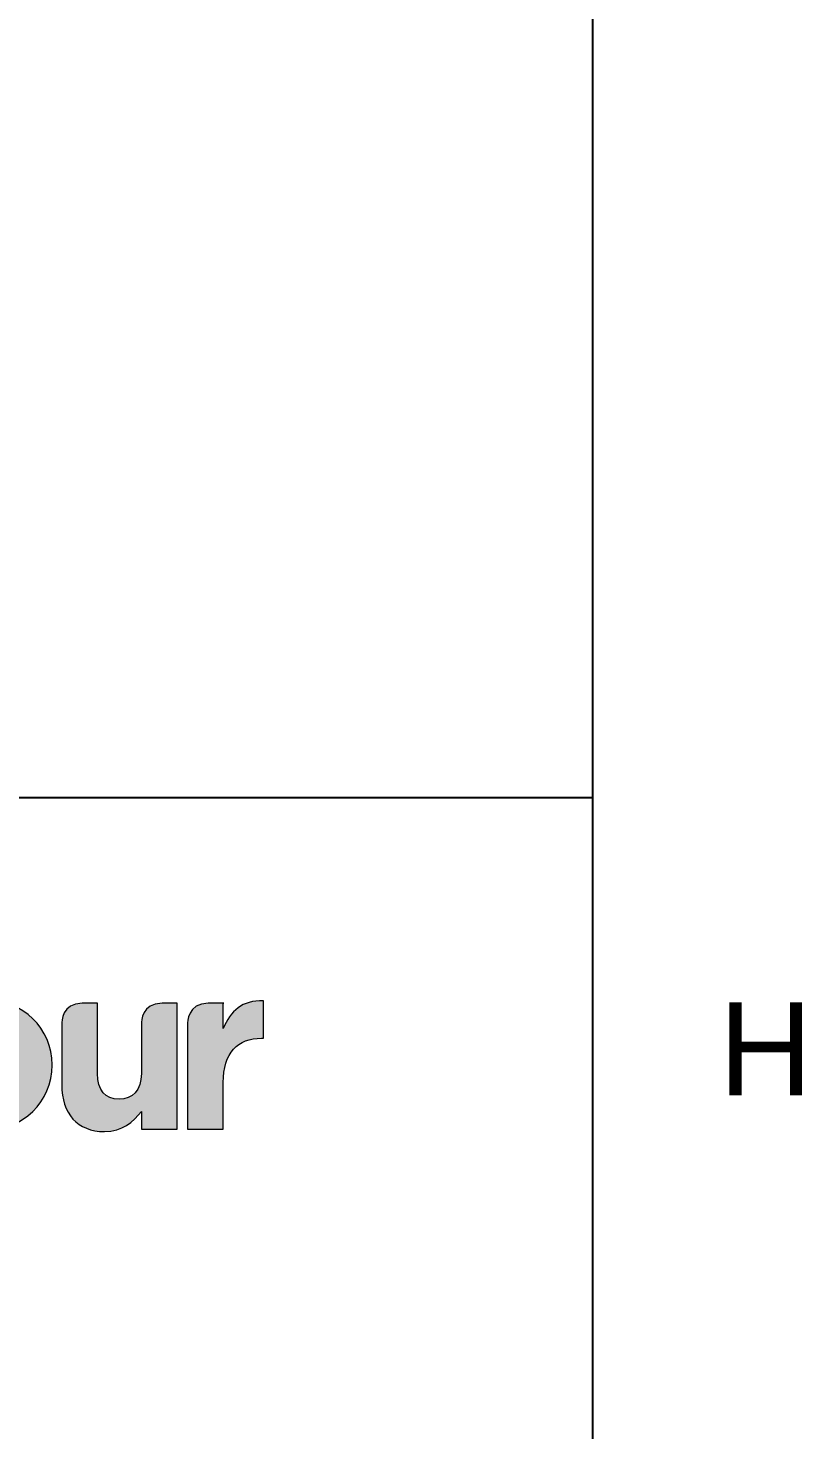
# Paper-space layout 'duct' of a CAD drawing. Header units: metres, sheet in millimetres. Extents: x -9 to 824, y -9 to 577.
# Drawn here: x 800.27 to 821.08, y 25 to 62.67 of the extents above; entities that cross this region are included whole.
import ezdxf
from ezdxf.enums import TextEntityAlignment as Align

# ---------------------------------------------------------------- set-up
doc = ezdxf.new("R2010")
doc.units = ezdxf.units.M
doc.layers.get('0').update_dxf_attribs({"color": 6})
doc.layers.add('Notes', color=7, linetype='Continuous')
doc.styles.add('ARIAL', font='arial.ttf', dxfattribs={"height": 2})

# ---------------------------------------------------------------- blocks, each defined once
blk = doc.blocks.new('EE_LOGO')
h = blk.add_hatch(color=256)
edge = h.paths.add_edge_path(flags=16)
edge.add_spline(control_points=[(19.518, 2.158), (19.518, 2.657), (19.157, 3.092), (18.627, 3.092), (18.078, 3.092), (17.749, 2.669), (17.749, 2.171), (17.749, 2.171), (17.749, 2.158), (17.749, 2.158), (17.749, 1.659), (18.109, 1.223), (18.64, 1.223), (19.189, 1.223), (19.518, 1.646), (19.518, 2.145), (19.518, 2.145), (19.518, 2.158), (19.518, 2.158)], knot_values=[0, 0, 0, 0, 1, 1, 1, 2, 2, 2, 3, 3, 3, 4, 4, 4, 5, 5, 5, 6, 6, 6, 6], degree=3, periodic=0)
edge = h.paths.add_edge_path()
edge.add_spline(control_points=[(18.627, 0.396), (17.579, 0.396), (16.802, 1.173), (16.802, 2.145), (16.802, 2.145), (16.802, 2.158), (16.802, 2.158), (16.802, 3.13), (17.585, 3.92), (18.64, 3.92), (19.688, 3.92), (20.465, 3.143), (20.465, 2.171), (20.465, 2.171), (20.465, 2.158), (20.465, 2.158), (20.465, 1.185), (19.682, 0.396), (18.627, 0.396)], knot_values=[0, 0, 0, 0, 1, 1, 1, 2, 2, 2, 3, 3, 3, 4, 4, 4, 5, 5, 5, 6, 6, 6, 6], degree=3, periodic=0)
h = blk.add_hatch(color=256)
edge = h.paths.add_edge_path()
edge.add_spline(control_points=[(22.864, 0.44), (22.864, 0.44), (22.864, 0.92), (22.864, 0.92), (22.643, 0.636), (22.359, 0.377), (21.872, 0.377), (21.146, 0.377), (20.723, 0.857), (20.723, 1.633), (20.723, 1.633), (20.723, 3.221), (20.723, 3.269), (20.723, 3.317), (20.719, 3.825), (21.276, 3.825), (21.683, 3.825), (21.683, 3.825), (21.683, 3.825), (21.683, 3.825), (21.683, 1.937), (21.683, 1.937), (21.683, 1.482), (21.898, 1.248), (22.264, 1.248), (22.63, 1.248), (22.864, 1.482), (22.864, 1.937), (22.864, 1.937), (22.864, 3.204), (22.864, 3.27), (22.864, 3.338), (22.87, 3.825), (23.421, 3.825), (23.824, 3.825), (23.824, 3.825), (23.824, 3.825), (23.824, 3.825), (23.824, 0.44), (23.824, 0.44), (23.824, 0.44), (22.864, 0.44), (22.864, 0.44)], knot_values=[0, 0, 0, 0, 1, 1, 1, 2, 2, 2, 3, 3, 3, 4, 4, 4, 5, 5, 5, 6, 6, 6, 7, 7, 7, 8, 8, 8, 9, 9, 9, 10, 10, 10, 11, 11, 11, 12, 12, 12, 13, 13, 13, 14, 14, 14, 14], degree=3, periodic=0)
h = blk.add_hatch(color=256)
edge = h.paths.add_edge_path()
edge.add_spline(control_points=[(26.094, 2.884), (25.456, 2.884), (25.065, 2.499), (25.065, 1.691), (25.065, 1.691), (25.065, 0.441), (25.065, 0.441), (25.065, 0.441), (24.105, 0.441), (24.105, 0.441), (24.105, 0.441), (24.105, 3.238), (24.105, 3.269), (24.105, 3.3), (24.103, 3.825), (24.662, 3.825), (25.221, 3.825), (25.065, 3.825), (25.065, 3.825), (25.065, 3.825), (25.065, 3.143), (25.065, 3.143), (25.261, 3.611), (25.576, 3.914), (26.144, 3.889), (26.144, 3.889), (26.144, 2.884), (26.144, 2.884), (26.144, 2.884), (26.094, 2.884), (26.094, 2.884)], knot_values=[0, 0, 0, 0, 1, 1, 1, 2, 2, 2, 3, 3, 3, 4, 4, 4, 5, 5, 5, 6, 6, 6, 7, 7, 7, 8, 8, 8, 9, 9, 9, 10, 10, 10, 10], degree=3, periodic=0)
at = {"lineweight": 0}
for points, knots in [([(18.627, 0.396), (17.579, 0.396), (16.802, 1.173), (16.802, 2.145), (16.802, 2.145), (16.802, 2.158), (16.802, 2.158), (16.802, 3.13), (17.585, 3.92), (18.64, 3.92), (19.688, 3.92), (20.465, 3.143), (20.465, 2.171), (20.465, 2.171), (20.465, 2.158), (20.465, 2.158), (20.465, 1.185), (19.682, 0.396), (18.627, 0.396)], [0, 0, 0, 0, 1, 1, 1, 2, 2, 2, 3, 3, 3, 4, 4, 4, 5, 5, 5, 6, 6, 6, 6]), ([(22.864, 0.44), (22.864, 0.44), (22.864, 0.92), (22.864, 0.92), (22.643, 0.636), (22.359, 0.377), (21.872, 0.377), (21.146, 0.377), (20.723, 0.857), (20.723, 1.633), (20.723, 1.633), (20.723, 3.221), (20.723, 3.269), (20.723, 3.317), (20.719, 3.825), (21.276, 3.825), (21.683, 3.825), (21.683, 3.825), (21.683, 3.825), (21.683, 3.825), (21.683, 1.937), (21.683, 1.937), (21.683, 1.482), (21.898, 1.248), (22.264, 1.248), (22.63, 1.248), (22.864, 1.482), (22.864, 1.937), (22.864, 1.937), (22.864, 3.204), (22.864, 3.27), (22.864, 3.338), (22.87, 3.825), (23.421, 3.825), (23.824, 3.825), (23.824, 3.825), (23.824, 3.825), (23.824, 3.825), (23.824, 0.44), (23.824, 0.44), (23.824, 0.44), (22.864, 0.44), (22.864, 0.44)], [0, 0, 0, 0, 1, 1, 1, 2, 2, 2, 3, 3, 3, 4, 4, 4, 5, 5, 5, 6, 6, 6, 7, 7, 7, 8, 8, 8, 9, 9, 9, 10, 10, 10, 11, 11, 11, 12, 12, 12, 13, 13, 13, 14, 14, 14, 14]), ([(26.094, 2.884), (25.456, 2.884), (25.065, 2.499), (25.065, 1.691), (25.065, 1.691), (25.065, 0.441), (25.065, 0.441), (25.065, 0.441), (24.105, 0.441), (24.105, 0.441), (24.105, 0.441), (24.105, 3.238), (24.105, 3.269), (24.105, 3.3), (24.103, 3.825), (24.662, 3.825), (25.221, 3.825), (25.065, 3.825), (25.065, 3.825), (25.065, 3.825), (25.065, 3.143), (25.065, 3.143), (25.261, 3.611), (25.576, 3.914), (26.144, 3.889), (26.144, 3.889), (26.144, 2.884), (26.144, 2.884), (26.144, 2.884), (26.094, 2.884), (26.094, 2.884)], [0, 0, 0, 0, 1, 1, 1, 2, 2, 2, 3, 3, 3, 4, 4, 4, 5, 5, 5, 6, 6, 6, 7, 7, 7, 8, 8, 8, 9, 9, 9, 10, 10, 10, 10])]:
    blk.add_open_spline(points, degree=3, knots=knots, dxfattribs=at)
blk = doc.blocks.new('A1_FRAME_TITLE')
at = {"layer": 'Notes'}
blk.add_line((824.367, 5.973), (824.367, 574.394), dxfattribs=at)
at = {"layer": 'Notes', "flags": 128}
blk.add_lwpolyline([(9, 47.973), (824.367, 47.973)], dxfattribs=at)
at = {"layer": 'Notes', "color": 5}
blk.add_blockref('EE_LOGO', (789.367, 38.618), dxfattribs=at)
at = {"layer": 'Notes', "style": 'ARIAL'}
blk.add_text('H', height=2.5, dxfattribs=at).set_placement((827.758, 39.965))
at = {"layer": 'Notes', "style": 'ARIAL', "flags": 8}
blk.add_attdef('VERSION_NO', text='', height=1.5, rotation=90, dxfattribs=at).set_placement((261.753, 40.041), align=Align.MIDDLE_CENTER)
at = {"layer": 'Notes', "style": 'ARIAL'}
for tag, height, p in [('CAP_NO', 2, (496.368, 44.973)), ('IE_NUM', 2, (496.368, 38.973)), ('REF_1', 2, (321.868, 32.973)), ('GEN_WO', 2.5, (427.368, 32.973)), ('HV_SWITCH', 2, (496.368, 32.973)), ('OH_WO', 2.5, (427.368, 26.973)), ('REF_2', 2, (321.868, 26.973)), ('UBD_REF', 2, (496.368, 26.973)), ('UG_WO', 2.5, (427.368, 20.973)), ('REF_3', 2, (321.868, 20.973)), ('GIS_MAP_No', 2, (496.368, 20.973)), ('SUB_WO', 2.5, (427.368, 14.973)), ('REF_4', 2, (321.868, 14.973)), ('HV_OP_DIAG', 2, (496.368, 14.973)), ('LGA', 2, (496.368, 8.973))]:
    blk.add_attdef(tag, text='', height=height, dxfattribs=at).set_placement(p, align=Align.MIDDLE_LEFT)
for tag, height, p in [('T1', 4, (679.367, 41.127)), ('T2', 4, (679.367, 35.127)), ('REF_No_1', 2.5, (306.868, 32.973)), ('T3', 4, (679.367, 29.127)), ('REF_No_2', 2.5, (306.868, 26.973)), ('DRAWN', 2.5, (561.867, 25.973)), ('T4', 4, (679.367, 23.127)), ('NUM', 8, (791.367, 20.973)), ('REV', 8, (819.367, 20.973)), ('REF_No_3', 2.5, (306.868, 20.973)), ('DATE', 2.5, (561.867, 17.973)), ('T5', 4, (679.367, 17.127)), ('REF_No_4', 2.5, (306.868, 14.973)), ('T6', 4, (679.367, 11.127)), ('CHD', 2.5, (561.867, 9.973)), ('DESIGN', 2.5, (601.867, 9.973)), ('NS', 2.5, (789.798, 8.945)), ('SHTS', 2.5, (804.814, 8.95))]:
    blk.add_attdef(tag, text='', height=height, dxfattribs=at).set_placement(p, align=Align.MIDDLE_CENTER)
blk.add_attdef('scale', text='', height=2.5, dxfattribs=at).set_placement((560.287, 33.269), align=Align.CENTER)
blk.add_attdef('ExportID', (9.082, 2.39), '', height=2.5, dxfattribs=at)
at = {"layer": 'Notes', "style": 'ARIAL', "flags": 1}
for tag, p, height in [('ProjectType', (14.175, -26.797), 2.5), ('ExportDate', (60.284, -26.789), 2.5), ('ExportUserName', (69.155, -26.8), 2.5), ('DesignerCompanyName', (81.484, -26.793), 2.5), ('ExportAreaOfInterest', (97.1, -26.813), 2.5), ('GIS_SUCCESS', (111.997, -26.78), 2.5), ('CAD_SUCCESS', (121.789, -26.783), 2.5), ('DEPOTCODE', (132.106, -26.877), 2.5), ('ExportCategories', (140.083, -26.797), 2.5), ('Comments', (154.385, -26.883), 2.5), ('ProjectNumber', (23.56, -26.818), 0.1), ('DrawingNumber', (35.514, -26.803), 0.1), ('ProjectDescription', (47.564, -26.825), 0.1)]:
    blk.add_attdef(tag, p, '', height=height, dxfattribs=at)

psp = doc.layouts.new('duct')

# ---------------------------------------------------------------- block references
at = {"layer": 'Notes'}
psp.add_blockref('A1_FRAME_TITLE', (-8.918, -5.973), dxfattribs=at)

doc.saveas('drawing.dxf')
